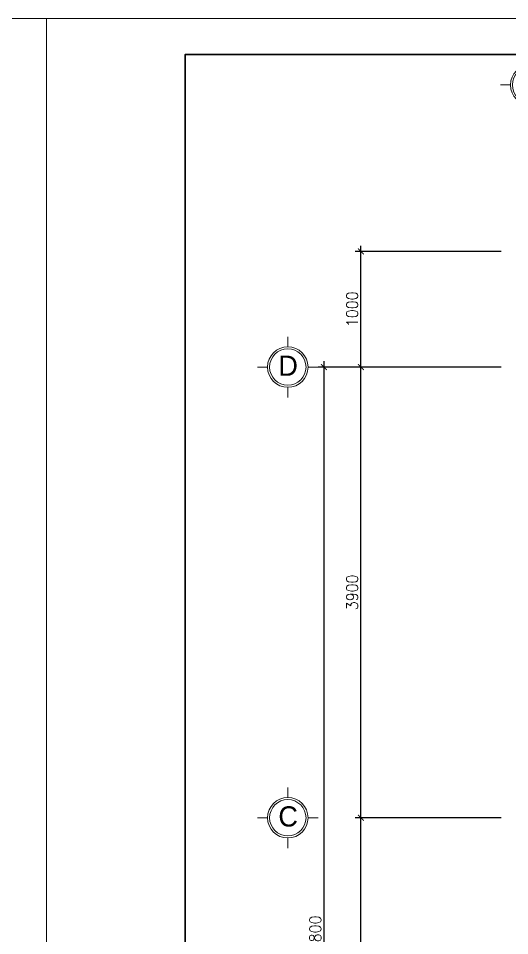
# Model space of a CAD drawing. Header units: millimetres. Extents: x -529782 to -142003, y -492574 to -273331.
# Drawn here: x -463643 to -459394, y -287448 to -279510 of the extents above; entities that cross this region are included whole.
import ezdxf
from ezdxf.enums import TextEntityAlignment as Align

# ---------------------------------------------------------------- set-up
doc = ezdxf.new("R2010")
doc.units = ezdxf.units.MM
doc.header["$LTSCALE"] = 500
doc.header["$MEASUREMENT"] = 0
doc.header["$PDMODE"] = 3
doc.linetypes.add('CENTER', pattern=[2, 1.25, -0.25, 0.25, -0.25])
doc.layers.get('0').update_dxf_attribs({"linetype": 'CONTINUOUS', "lineweight": 13})
doc.layers.get('Defpoints').update_dxf_attribs({"color": 255, "linetype": 'CONTINUOUS', "lineweight": 13})
for name, color, linetype, lineweight in [('1.cat 30', 30, 'CONTINUOUS', 35), ('2.thay 145', 145, 'CONTINUOUS', 18), ('3.manh 08', 8, 'CONTINUOUS', 9), ('7.tim 67', 67, 'CENTER', 9), ('9.text \xad white', 7, 'CONTINUOUS', 15), ('CA.dim 08', 251, 'CONTINUOUS', 13)]:
    doc.layers.add(name, color=color, linetype=linetype, lineweight=lineweight)
doc.styles.add('CA.JSC1', font='')
doc.styles.get("Standard").update_dxf_attribs({"font": 'txt.shx', "width": 0.9})
doc.styles.get('CA.JSC1').set_extended_font_data('.VnAvantH')
doc.dimstyles.new('CA 50', dxfattribs={"dimscale": 0, "dimtxt": 100, "dimasz": 50, "dimexe": 50, "dimexo": 0, "dimgap": 25, "dimtad": 1, "dimdec": 0, "dimzin": 0, "dimdsep": 46, "dimtxsty": 'Standard', "dimblk": 'ARCHTICK', "dimcen": 0.09, "dimdle": 50, "dimclrd": 256, "dimclre": 256, "dimclrt": 7, "dimadec": 0, "dimazin": 0, "dimtfac": 1, "dimtdec": 0, "dimtix": 1, "dimtmove": 2, "dimatfit": 3, "dimldrblk": 'DOT', "dimfxl": 1, "dimtolj": 1, "dimtzin": 0, "dimarcsym": 0})

# ---------------------------------------------------------------- blocks, each defined once
blk = doc.blocks.new('_ArchTick')
at = {"color": 1, "linetype": 'ByBlock', "const_width": 0.150000081}
blk.add_lwpolyline([(-0.5000002699998731, -0.5000002699998731), (0.5000002699998731, 0.5000002699998731)], dxfattribs=at)
blk = doc.blocks.new('*D1991')
at = {"layer": '7.tim 67', "linetype": 'Continuous', "lineweight": -2, "transparency": 16777216}
for p, q in [((-459466.0380423734, -286427.5207308845), (-460730.7940697453, -286427.5207308845)), ((-460680.7940697453, -289077.5207308844), (-460680.7940697453, -286377.5207308845)), ((-459466.0380423734, -289027.5207308844), (-460730.7940697453, -289027.5207308844))]:
    blk.add_line(p, q, dxfattribs=at)
at = {"layer": 'Defpoints', "color": 0, "linetype": 'Continuous', "transparency": 16777216}
for p in [(-460680.7940697453, -286427.5207308845), (-459466.0380423734, -286427.5207308845), (-459466.0380423734, -289027.5207308844)]:
    blk.add_point(p, dxfattribs=at)
at = {"layer": '7.tim 67', "linetype": 'Continuous', "lineweight": -2, "transparency": 16777216, "xscale": 50, "yscale": 50, "zscale": 50}
for p, rotation in [((-460680.7940697453, -286427.5207308845), 90), ((-460680.7940697453, -289027.5207308844), 270)]:
    blk.add_blockref('_ArchTick', p, dxfattribs=dict(at, rotation=rotation))
at = {"layer": '7.tim 67', "color": 7, "linetype": 'Continuous', "transparency": 16777216, "insert": (-460755.7940697452, -287727.5207308845), "char_height": 100, "attachment_point": 5, "rotation": 90}
blk.add_mtext('\\A1;2600', dxfattribs=at)
blk = doc.blocks.new('_DOT')
at = {"color": 1, "linetype": 'ByBlock'}
blk.add_line((-0.5, 0), (-1, 0), dxfattribs=at)
at = {"color": 1, "linetype": 'ByBlock', "const_width": 0.5}
blk.add_lwpolyline([(-0.25, 0, 1), (0.25, 0, 1)], format="xyb", close=True, dxfattribs=at)
blk = doc.blocks.new('*D1992')
at = {"layer": '7.tim 67', "linetype": 'Continuous', "lineweight": -2, "transparency": 16777216}
for p, q in [((-460680.7940697453, -286477.5207308845), (-460680.7940697453, -282477.5207308844)), ((-459466.0380423734, -282527.5207308844), (-460730.7940697453, -282527.5207308844)), ((-459466.0380423734, -286427.5207308845), (-460730.7940697453, -286427.5207308845))]:
    blk.add_line(p, q, dxfattribs=at)
at = {"layer": 'Defpoints', "color": 0, "linetype": 'Continuous', "transparency": 16777216}
for p in [(-460680.7940697453, -282527.5207308844), (-459466.0380423734, -282527.5207308844), (-459466.0380423734, -286427.5207308845)]:
    blk.add_point(p, dxfattribs=at)
at = {"layer": '7.tim 67', "linetype": 'Continuous', "lineweight": -2, "transparency": 16777216, "xscale": 50, "yscale": 50, "zscale": 50}
for p, rotation in [((-460680.7940697453, -282527.5207308844), 90), ((-460680.7940697453, -286427.5207308845), 270)]:
    blk.add_blockref('_ArchTick', p, dxfattribs=dict(at, rotation=rotation))
at = {"layer": '7.tim 67', "color": 7, "linetype": 'Continuous', "transparency": 16777216, "insert": (-460755.7940697452, -284477.5207308845), "char_height": 100, "attachment_point": 5, "rotation": 90}
blk.add_mtext('\\A1;3900', dxfattribs=at)
blk = doc.blocks.new('*D1993')
at = {"layer": '7.tim 67', "linetype": 'Continuous', "lineweight": -2, "transparency": 16777216}
for p, q in [((-459466.0380423734, -281527.5207308844), (-460730.7940697453, -281527.5207308844)), ((-460680.7940697453, -282577.5207308844), (-460680.7940697453, -281477.5207308844)), ((-459466.0380423734, -282527.5207308844), (-460730.7940697453, -282527.5207308844))]:
    blk.add_line(p, q, dxfattribs=at)
at = {"layer": 'Defpoints', "color": 0, "linetype": 'Continuous', "transparency": 16777216}
for p in [(-460680.7940697453, -281527.5207308844), (-459466.0380423734, -281527.5207308844), (-459466.0380423734, -282527.5207308844)]:
    blk.add_point(p, dxfattribs=at)
at = {"layer": '7.tim 67', "linetype": 'Continuous', "lineweight": -2, "transparency": 16777216, "xscale": 50, "yscale": 50, "zscale": 50}
for p, rotation in [((-460680.7940697453, -281527.5207308844), 90), ((-460680.7940697453, -282527.5207308844), 270)]:
    blk.add_blockref('_ArchTick', p, dxfattribs=dict(at, rotation=rotation))
at = {"layer": '7.tim 67', "color": 7, "linetype": 'Continuous', "transparency": 16777216, "insert": (-460755.7940697452, -282027.5207308845), "char_height": 100, "attachment_point": 5, "rotation": 90}
blk.add_mtext('\\A1;1000', dxfattribs=at)
blk = doc.blocks.new('*D1994')
at = {"layer": 'CA.dim 08', "lineweight": -2, "transparency": 16777216}
for p, q in [((-461000.1293542357, -282477.5207308844), (-461000.1293542357, -292377.5207308844)), ((-460098.4160560594, -282527.5207308844), (-461050.1293542357, -282527.5207308844)), ((-460098.4160560594, -292327.5207308844), (-461050.1293542357, -292327.5207308844))]:
    blk.add_line(p, q, dxfattribs=at)
at = {"layer": 'Defpoints', "color": 0, "transparency": 16777216}
for p in [(-460098.4160560594, -282527.5207308844), (-461000.1293542357, -292327.5207308844), (-460098.4160560594, -292327.5207308844)]:
    blk.add_point(p, dxfattribs=at)
at = {"layer": 'CA.dim 08', "lineweight": -2, "transparency": 16777216, "xscale": 50, "yscale": 50, "zscale": 50}
for p, rotation in [((-461000.1293542357, -282527.5207308844), 90), ((-461000.1293542357, -292327.5207308844), 270)]:
    blk.add_blockref('_ArchTick', p, dxfattribs=dict(at, rotation=rotation))
at = {"layer": 'CA.dim 08', "color": 7, "transparency": 16777216, "insert": (-461075.1293542356, -287427.5207308845), "char_height": 100, "attachment_point": 5, "rotation": 90}
blk.add_mtext('\\A1;9800', dxfattribs=at)
blk = doc.blocks.new('A$C41BA5761')
at = {"layer": '2.thay 145'}
blk.add_lwpolyline([(839.9994073519047, 524.9998310285737, -3898660.642287513), (839.9994073521084, 525.0001542164828, 1.154242490888426e-06), (839.9994073524431, 524.9999926225864, 1.154242490888426e-06)], format="xyb", dxfattribs=at)
at = {"layer": '3.manh 08'}
for p, q in [((524.9994049160159, 1050.000159478077), (524.9994049160159, 875.0001713204256)), ((174.9994048396911, 525.0001523148676), (-0.000583361616008915, 525.0001523148676)), ((874.9994049923262, 525.0001523148676), (1049.999393193633, 525.0001523148676)), ((524.9994049160159, 0.0001831847475841641), (524.9994049160159, 175.000171342399))]:
    blk.add_line(p, q, dxfattribs=at)
blk.add_arc((524.9994049160159, 525.0001713313977), 349.9999999890093, 359.9999968883953, 359.9999381014106, dxfattribs=at)
blk = doc.blocks.new('khung co loan')
at = {"layer": '1.cat 30'}
blk.add_lwpolyline([(1158.281703106128, -14553.47590842255), (1158.281703106128, -303.4759079545038), (20658.28170374641, -303.4759079545038), (20658.28170374641, -14553.47590842255)], close=True, dxfattribs=at)
at = {"layer": '3.manh 08'}
blk.add_lwpolyline([(0, -14850.00000048772), (21000.00000000023, -14850.00000048772), (21000.00000000023, -4.877219907939434e-07), (0, -4.877219907939434e-07)], close=True, dxfattribs=at)

msp = doc.modelspace()

# ---------------------------------------------------------------- block references
at = {"layer": '2.thay 145'}
for name, p, xscale, yscale, zscale in [('khung co loan', (-485133.3160358632, -279510.4103375495), 1.034937242569868, 1.034937242628075, 1.034937242583367), ('khung co loan', (-463399.6339418958, -279510.4103375495), 1.034937242569868, 1.034937242628075, 1.034937242583367), ('A$C41BA5761', (-459474.4632921344, -280349.4889366711), 0.5, 0.5, 0.5), ('A$C41BA5761', (-461575.1290508325, -282790.0208070418), 0.5, 0.5, 0.5), ('A$C41BA5761', (-461575.1290508325, -286690.0208070419), 0.5, 0.5, 0.5)]:
    msp.add_blockref(name, p, dxfattribs=dict(at, xscale=xscale, yscale=yscale, zscale=zscale))

# ---------------------------------------------------------------- texts
at = {"layer": '9.text \xad white', "style": 'CA.JSC1'}
for s, p in [('d', (-461309.8790318519, -282515.7707851619)), ('c', (-461309.8790318519, -286415.7707851619))]:
    msp.add_text(s, height=174.9999882000658, dxfattribs=at).set_placement(p, align=Align.MIDDLE)

# ---------------------------------------------------------------- dimensions: what is measured, and where the dimension line sits
at = {"layer": '7.tim 67', "color": 9, "linetype": 'Continuous'}
for base, p1, p2, picture, middle in [((-460680.7940697453, -281527.5207308844), (-459466.0380423734, -282527.5207308844), (-459466.0380423734, -281527.5207308844), '*D1993', (-460755.7940697452, -282027.5207308845)), ((-460680.7940697453, -282527.5207308844), (-459466.0380423734, -286427.5207308845), (-459466.0380423734, -282527.5207308844), '*D1992', (-460755.7940697452, -284477.5207308845)), ((-460680.7940697453, -286427.5207308845), (-459466.0380423734, -289027.5207308844), (-459466.0380423734, -286427.5207308845), '*D1991', (-460755.7940697452, -287727.5207308845))]:
    dim = msp.add_linear_dim(base=base, p1=p1, p2=p2, angle=90, dimstyle='CA 50', override={"dimscale": 1}, dxfattribs=at)
    dim.commit()
    dim.dimension.update_dxf_attribs({"geometry": picture, "text_midpoint": middle})
at = {"layer": 'CA.dim 08'}
dim = msp.add_linear_dim(base=(-461000.1293542357, -292327.5207308844), p1=(-460098.4160560594, -282527.5207308844), p2=(-460098.4160560594, -292327.5207308844), angle=90, dimstyle='CA 50', override={"dimscale": 1, "dimfxl": 0}, dxfattribs=at)
dim.commit()
dim.dimension.update_dxf_attribs({"geometry": '*D1994', "text_midpoint": (-461075.1293542356, -287427.5207308845)})

doc.saveas('drawing.dxf')
